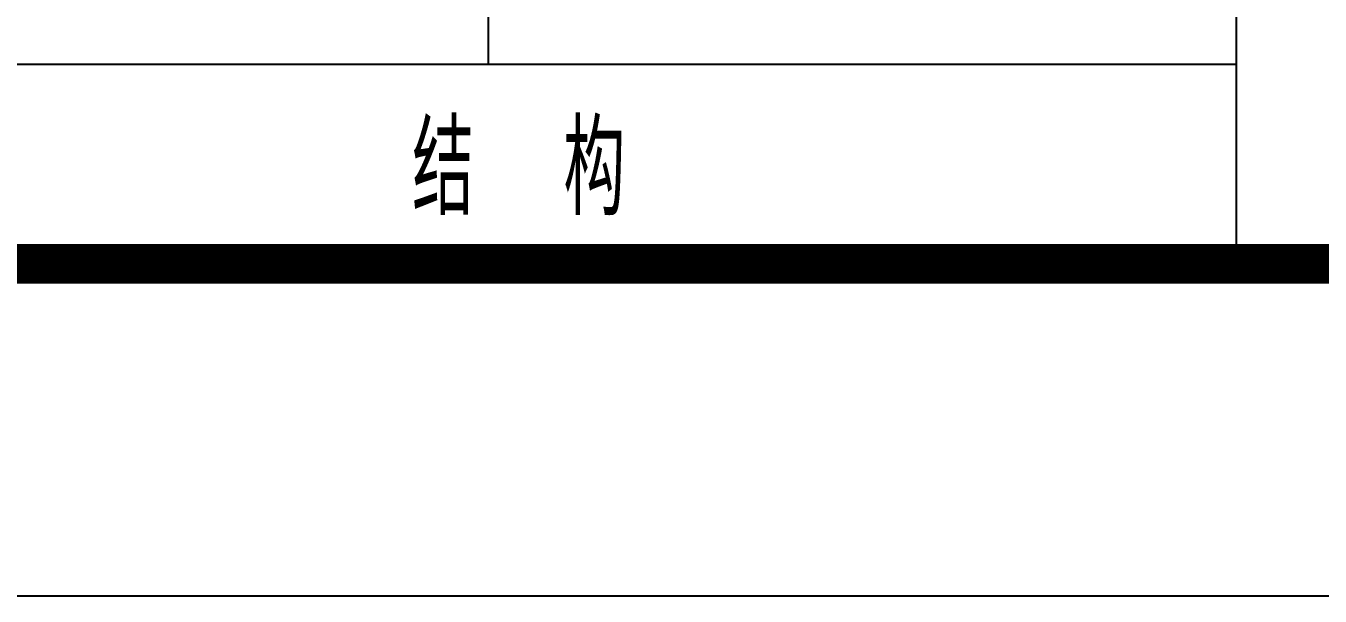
# Model space of a CAD drawing. Extents: x -2331248 to -1198620, y -977263 to -545844.
# Drawn here: x -1489899 to -1485032, y -855128 to -852983 of the extents above; entities that cross this region are included whole.
import ezdxf

# ---------------------------------------------------------------- set-up
doc = ezdxf.new("R2010")
doc.units = 0
doc.header["$LTSCALE"] = 1000
doc.header["$MEASUREMENT"] = 0
doc.layers.get('0').update_dxf_attribs({"linetype": 'CONTINUOUS'})
doc.layers.add('PUB_TITLE', color=4, linetype='CONTINUOUS')
doc.layers.add('t图框', color=222, linetype='CONTINUOUS')
doc.styles.add('房间名称', font='SIMPLEX', dxfattribs={"width": 0.7, "bigfont": '0HZTXT'})

# ---------------------------------------------------------------- blocks, each defined once
blk = doc.blocks.new('ASDDA')
at = {"layer": 't图框'}
for p, q in [((-283365.6, 3065618.5), (-283365.6, 3061618.5)), ((-285615.6, 3064018.5), (-285615.6, 3062218.5)), ((-285615.6, 3064018.5), (-285615.6, 3062218.5)), ((-283365.6, 3062218.5), (-295865.6, 3062218.5)), ((-315865.6, 3061618.4), (-273365.6, 3061618.4))]:
    blk.add_line(p, q, dxfattribs=at)
at = {"style": '房间名称', "width": 0.7}
blk.add_text('结  构', height=280.01, dxfattribs=at).set_placement((-285844.6, 3061764.5))

msp = doc.modelspace()

# ---------------------------------------------------------------- linework, layer by layer
at = {"layer": 'PUB_TITLE'}
msp.add_lwpolyline([(-1576722.5, -855128), (-1576722.5, -780878), (-1471597.5, -780878), (-1471597.5, -855128)], close=True, dxfattribs=at)
at = {"layer": 'PUB_TITLE', "const_width": 150}
msp.add_lwpolyline([(-1573597.5, -782128), (-1472847.5, -782128), (-1472847.5, -853878), (-1573597.5, -853878)], close=True, dxfattribs=at)

# ---------------------------------------------------------------- block references
at = {"lineweight": -3, "xscale": 1.250016957928892, "yscale": 1.250016958278138, "zscale": 1.250016957604765}
msp.add_blockref('ASDDA', (-1131135.8, -4680952.9), dxfattribs=at)

doc.saveas('drawing.dxf')
